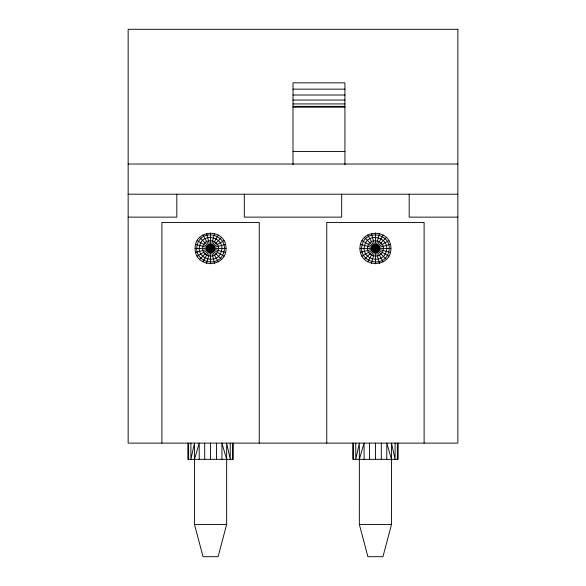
<?xml version="1.0" encoding="UTF-8"?>
<svg xmlns="http://www.w3.org/2000/svg" width="586" height="586" viewBox="0 0 586 586"><rect width="100%" height="100%" fill="white"/><g stroke="black" fill="none" stroke-linecap="round" stroke-linejoin="round"><path stroke-width="0.88" d="M230.247 443.119L230.247 459.343L226.636 443.119L226.65 524.426L218.102 556.7L203.042 556.7L194.486 524.426L194.508 443.119L190.897 459.343L190.897 443.119M395.103 443.119L395.103 459.343L391.492 443.119L391.514 524.426L382.958 556.7L367.898 556.7L359.35 524.426L359.365 443.119L355.753 459.343L355.753 443.119M195.094 248.398C194.889 228.306 226.255 228.306 226.05 248.398C226.255 268.498 194.889 268.498 195.094 248.398L226.05 248.398M359.95 248.398C359.745 228.306 391.111 228.306 390.906 248.398C391.111 268.498 359.745 268.498 359.95 248.398L390.906 248.398M206.565 263.348L214.579 233.448M371.421 263.348L379.435 233.448M194.493 459.343L199.211 443.119L199.211 459.343M359.35 459.343L364.074 443.119L364.074 459.343M202.829 261.803L218.307 234.993M367.693 261.803L383.171 234.993M199.628 259.349L221.515 237.455M364.485 259.349L386.372 237.455M197.167 256.141L223.977 240.663M362.023 256.141L388.833 240.663M195.621 252.405L225.522 244.391M360.478 252.405L390.379 244.391M293 89.145L344.927 89.145M293 95.02L344.927 95.02M293 100.059L344.927 100.059M293 103.927L344.927 103.927M293 106.359L344.927 106.359M293 107.187L344.927 107.187M293 151.452L344.927 151.452M128.144 164.021L457.856 164.021M128.144 194.208L457.856 194.208M128.144 217.135L176.818 217.135L176.818 194.208M457.856 217.135L409.182 217.135L409.182 194.208M194.486 524.426L226.65 524.426M359.35 524.426L391.514 524.426M360.478 244.391L390.379 252.405M195.621 244.391L225.522 252.405M362.023 240.663L388.833 256.141M197.167 240.663L223.977 256.141M364.485 237.455L386.372 259.349M199.628 237.455L221.515 259.349M367.693 234.993L383.171 261.803M202.829 234.993L218.307 261.803M391.507 459.343L386.789 443.119L386.789 459.343M226.65 459.343L221.926 443.119L221.926 459.343M371.421 233.448L379.435 263.348M206.565 233.448L214.579 263.348M424.11 443.119L424.11 222.438L326.754 222.438L326.754 443.119M398.143 443.119L398.143 459.343L352.713 459.343L352.713 443.119M397.374 443.119L397.374 459.343M381.31 443.119L381.31 459.343M375.428 232.92L375.428 263.876M375.428 443.119L375.428 459.343M369.554 443.119L369.554 459.343M353.49 443.119L353.49 459.343M344.927 164.681L344.927 82.846L293 82.846L293 164.681M341.682 194.208L341.682 217.135L244.318 217.135L244.318 194.208M259.246 443.119L259.246 222.438L161.89 222.438L161.89 443.119M233.287 443.119L233.287 459.343L187.857 459.343L187.857 443.119M232.51 443.119L232.51 459.343M216.446 443.119L216.446 459.343M210.572 232.92L210.572 263.876M210.572 443.119L210.572 459.343M204.69 443.119L204.69 459.343M188.626 443.119L188.626 459.343M197.262 244.831C192.45 262.067 219.428 269.296 223.881 251.965C228.686 234.73 201.716 227.5 197.262 244.831M199.753 245.505C195.504 259.254 218.19 265.333 221.383 251.299C225.632 237.55 202.954 231.47 199.753 245.505M202.946 246.354C199.958 256.045 215.941 260.33 218.19 250.442C221.186 240.751 205.203 236.466 202.946 246.354M206.631 247.343C205.085 252.354 213.341 254.566 214.505 249.453C216.058 244.45 207.796 242.238 206.631 247.343M362.119 244.831C357.314 262.067 384.284 269.296 388.738 251.965C393.55 234.73 366.572 227.5 362.119 244.831M364.617 245.505C360.368 259.254 383.046 265.333 386.247 251.299C390.496 237.55 367.81 231.47 364.617 245.505M367.81 246.354C364.814 256.045 380.797 260.33 383.054 250.442C386.042 240.751 370.059 236.466 367.81 246.354M371.495 247.343C369.942 252.354 378.204 254.566 379.369 249.453C380.915 244.45 372.659 242.238 371.495 247.343M457.856 29.3L128.144 29.3L128.144 443.119L457.856 443.119L457.856 29.3"/></g></svg>
